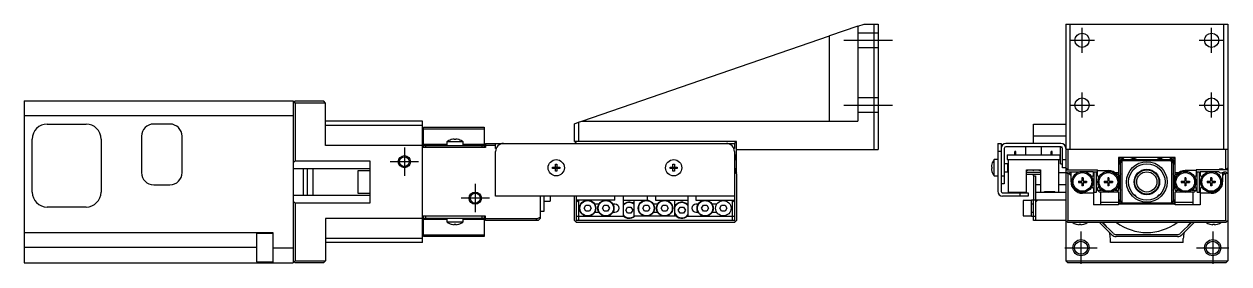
# Model space of a CAD drawing. Extents: x 0 to 637, y -8 to 568.
# Drawn here: x 339.3 to 636.8, y 259.5 to 318.7 of the extents above; entities that cross this region are included whole.
import ezdxf

# ---------------------------------------------------------------- set-up
doc = ezdxf.new("R2010")
doc.units = 0
doc.header["$LTSCALE"] = 0.5
doc.linetypes.add('CENTER', pattern=[50.8, 31.75, -6.35, 6.35, -6.35])
doc.linetypes.add('DASHED', pattern=[19.05, 12.7, -6.35])
for name, color, linetype in [('MSM_CENTER', 1, 'CENTER'), ('MSM_CONTINUOUS', 7, 'CONTINUOUS'), ('MSM_DASHED', 4, 'DASHED'), ('MSM_NARROW', 5, 'CONTINUOUS')]:
    doc.layers.add(name, color=color, linetype=linetype)

msp = doc.modelspace()

# ---------------------------------------------------------------- linework, layer by layer
at = {"layer": 'MSM_CENTER'}
for p, q in [((600.56, 311.64), (600.56, 317.84)), ((632.56, 311.64), (632.56, 317.84)), ((541.74, 314.74), (553.74, 314.74)), ((597.46, 314.74), (603.66, 314.74)), ((629.46, 314.74), (635.66, 314.74)), ((600.56, 295.64), (600.56, 301.84)), ((632.56, 295.64), (632.56, 301.84)), ((541.74, 298.74), (553.74, 298.74)), ((597.46, 298.74), (603.66, 298.74)), ((629.46, 298.74), (635.66, 298.74)), ((433.24, 288.24), (433.24, 281.24)), ((436.74, 284.74), (429.74, 284.74)), ((450.74, 279.24), (450.74, 272.24)), ((454.24, 275.74), (447.24, 275.74)), ((600.3, 267.48), (600.3, 259.48)), ((632.82, 267.48), (632.82, 259.48)), ((596.3, 263.48), (604.3, 263.48)), ((628.82, 263.48), (636.82, 263.48))]:
    msp.add_line(p, q, dxfattribs=at)
at = {"layer": 'MSM_CONTINUOUS'}
for p, q in [((545.24, 318.23), (546.74, 318.74)), ((546.74, 318.74), (550.24, 318.74)), ((549.24, 287.74), (549.24, 318.74)), ((550.24, 318.74), (550.24, 287.74)), ((596.56, 318.74), (636.56, 318.74)), ((596.56, 318.74), (596.56, 260.24)), ((597.56, 318.74), (597.56, 287.74)), ((635.56, 287.74), (635.56, 318.74)), ((636.56, 318.74), (636.56, 260.24)), ((477.04, 294.74), (538.24, 315.82)), ((545.24, 318.23), (538.24, 315.82)), ((538.24, 294.74), (538.24, 315.82)), ((545.24, 318.23), (545.24, 294.74)), ((339.34, 299.74), (405.74, 299.74)), ((339.34, 299.74), (339.34, 259.74)), ((405.74, 299.74), (405.74, 259.74)), ((406.24, 299.74), (405.74, 299.24)), ((405.99, 299.49), (406.24, 299.24)), ((406.24, 299.74), (413.24, 299.74)), ((413.74, 299.24), (406.24, 299.24)), ((406.24, 299.24), (406.24, 284.99)), ((413.74, 299.24), (413.24, 299.74)), ((413.74, 288.74), (413.74, 299.24)), ((405.74, 296.04), (339.34, 296.04)), ((437.74, 294.74), (413.74, 294.74)), ((437.74, 264.74), (437.74, 294.74)), ((476.24, 294.47), (477.04, 294.74)), ((477.04, 294.74), (545.24, 294.74)), ((345.04, 294.04), (354.64, 294.04)), ((375.34, 294.04), (371.34, 294.04)), ((413.74, 293.74), (437.74, 293.74)), ((437.94, 288.24), (437.94, 293.24)), ((437.94, 293.24), (452.94, 293.24)), ((452.94, 292.8), (437.94, 292.8)), ((452.94, 293.24), (452.94, 288.24)), ((475.24, 294.12), (476.24, 294.47)), ((475.24, 289.74), (475.24, 294.12)), ((476.24, 294.47), (476.24, 289.74)), ((588.56, 294.04), (596.56, 294.04)), ((588.56, 289.24), (588.56, 294.04)), ((341.34, 277.24), (341.34, 290.34)), ((358.34, 290.34), (358.34, 277.24)), ((368.34, 291.04), (368.34, 282.04)), ((378.34, 282.04), (378.34, 291.04)), ((437.74, 288.74), (413.74, 288.74)), ((437.94, 289.04), (443.74, 289.04)), ((437.94, 288.74), (452.94, 288.74)), ((438.44, 288.74), (438.44, 288.24)), ((447.74, 289.64), (443.74, 289.64)), ((443.74, 289.64), (443.74, 288.74)), ((444.81, 290.2), (444.79, 290.2)), ((445.54, 290.2), (445.54, 290.33)), ((445.94, 290.2), (445.54, 290.2)), ((445.94, 290.33), (445.94, 290.2)), ((446.69, 290.2), (446.67, 290.2)), ((447.74, 288.74), (447.74, 289.64)), ((447.74, 289.04), (452.94, 289.04)), ((452.44, 288.24), (452.44, 288.74)), ((453.24, 289.24), (453.24, 288.24)), ((453.24, 289.24), (514.74, 289.24)), ((455.74, 288.74), (453.24, 288.74)), ((455.74, 288.04), (455.74, 289.24)), ((515.24, 289.74), (475.24, 289.74)), ((475.74, 289.74), (475.24, 289.24)), ((475.74, 289.24), (475.49, 289.49)), ((515.24, 289.24), (514.74, 289.74)), ((514.99, 289.49), (514.74, 289.24)), ((514.74, 289.24), (514.74, 288.04)), ((515.24, 282.04), (515.24, 289.74)), ((579.76, 289.24), (580.56, 289.24)), ((579.76, 289.24), (579.76, 277.44)), ((580.56, 289.24), (580.56, 277.54)), ((595.36, 289.24), (581.76, 289.24)), ((596.56, 291.04), (588.56, 291.04)), ((453.24, 288.24), (437.74, 288.24)), ((455.91, 288.04), (455.74, 288.04)), ((455.74, 276.24), (455.74, 287.24)), ((514.74, 288.04), (514.57, 288.04)), ((514.74, 287.24), (514.74, 270.24)), ((514.74, 286.44), (515.04, 286.44)), ((515.04, 286.44), (515.04, 285.24)), ((515.24, 287.74), (550.24, 287.74)), ((580.56, 287.24), (579.76, 287.24)), ((581.36, 288.04), (581.36, 279.24)), ((595.36, 288.44), (581.76, 288.44)), ((582.06, 286.44), (582.06, 285.24)), ((582.06, 286.44), (595.06, 286.44)), ((584.18, 287.24), (583.93, 287.24)), ((583.93, 286.44), (583.93, 287.24)), ((584.18, 286.44), (584.18, 287.24)), ((586.56, 288.44), (586.56, 286.44)), ((590.56, 286.44), (590.56, 288.44)), ((592.93, 286.44), (592.93, 287.24)), ((593.18, 287.24), (592.93, 287.24)), ((593.18, 286.44), (593.18, 287.24)), ((595.06, 286.44), (595.06, 285.24)), ((595.26, 284.24), (595.26, 288.24)), ((595.71, 288.24), (595.26, 288.24)), ((595.76, 283.24), (595.76, 288.04)), ((636.56, 287.74), (596.56, 287.74)), ((597.06, 287.74), (597.06, 282.74)), ((623.56, 285.74), (609.56, 285.74)), ((609.56, 285.74), (609.56, 280.46)), ((623.56, 280.46), (623.56, 285.74)), ((636.06, 282.74), (636.06, 287.74)), ((406.24, 284.99), (405.74, 284.49)), ((424.74, 282.99), (405.74, 282.99)), ((406.24, 284.99), (424.74, 284.99)), ((408.24, 282.99), (408.24, 276.49)), ((409.24, 282.99), (409.24, 276.49)), ((410.74, 276.49), (410.74, 282.99)), ((424.74, 284.99), (424.74, 274.49)), ((469.85, 283.06), (469.85, 283.42)), ((469.85, 283.42), (470.56, 283.42)), ((470.56, 283.06), (469.85, 283.06)), ((470.56, 284.13), (470.92, 284.13)), ((470.56, 283.42), (470.56, 284.13)), ((470.57, 283.41), (470.56, 283.42)), ((470.57, 283.07), (470.56, 283.06)), ((470.56, 282.36), (470.56, 283.06)), ((470.57, 283.07), (470.57, 283.41)), ((470.57, 283.41), (470.91, 283.41)), ((470.91, 283.07), (470.57, 283.07)), ((470.91, 283.41), (470.92, 283.42)), ((470.91, 283.41), (470.91, 283.07)), ((470.91, 283.07), (470.92, 283.06)), ((470.92, 284.13), (470.92, 283.42)), ((470.92, 283.42), (471.63, 283.42)), ((470.92, 283.06), (470.92, 282.36)), ((471.63, 283.06), (470.92, 283.06)), ((471.63, 283.42), (471.63, 283.06)), ((498.85, 283.06), (498.85, 283.42)), ((498.85, 283.42), (499.56, 283.42)), ((499.56, 283.06), (498.85, 283.06)), ((499.56, 284.13), (499.92, 284.13)), ((499.56, 283.42), (499.56, 284.13)), ((499.57, 283.41), (499.56, 283.42)), ((499.57, 283.07), (499.56, 283.06)), ((499.56, 282.36), (499.56, 283.06)), ((499.57, 283.07), (499.57, 283.41)), ((499.57, 283.41), (499.91, 283.41)), ((499.91, 283.07), (499.57, 283.07)), ((499.91, 283.41), (499.92, 283.42)), ((499.91, 283.41), (499.91, 283.07)), ((499.91, 283.07), (499.92, 283.06)), ((499.92, 284.13), (499.92, 283.42)), ((499.92, 283.42), (500.63, 283.42)), ((499.92, 283.06), (499.92, 282.36)), ((500.63, 283.06), (499.92, 283.06)), ((500.63, 283.42), (500.63, 283.06)), ((514.74, 285.24), (515.04, 285.24)), ((514.74, 283.24), (515.24, 282.74)), ((515.24, 282.74), (514.74, 282.74)), ((578.17, 283.42), (578.29, 283.42)), ((578.29, 283.06), (578.17, 283.06)), ((578.29, 284.13), (578.29, 284.13)), ((578.29, 283.42), (578.29, 283.06)), ((578.86, 281.24), (578.86, 285.24)), ((579.76, 285.24), (578.86, 285.24)), ((582.26, 284.24), (581.36, 284.24)), ((582.06, 285.24), (595.06, 285.24)), ((582.26, 282.24), (582.26, 284.24)), ((582.31, 284.19), (582.26, 284.24)), ((582.31, 285.24), (582.31, 277.24)), ((586.81, 282.74), (590.31, 282.74)), ((586.81, 277.24), (586.81, 282.74)), ((590.31, 282.74), (590.31, 277.24)), ((594.81, 277.24), (594.81, 285.24)), ((595.26, 284.24), (595.76, 284.24)), ((595.76, 285.24), (596.56, 285.24)), ((596.56, 283.24), (595.76, 283.24)), ((596.56, 283.24), (597.06, 282.74)), ((596.56, 282.74), (604.36, 282.74)), ((604.36, 281.29), (604.36, 282.74)), ((610.06, 284.44), (610.86, 285.24)), ((610.06, 275.04), (610.06, 284.44)), ((610.36, 284.74), (610.36, 274.74)), ((622.56, 284.94), (610.56, 284.94)), ((610.86, 285.24), (622.26, 285.24)), ((622.26, 285.24), (622.56, 284.94)), ((622.76, 284.74), (622.56, 284.94)), ((622.76, 274.74), (622.76, 284.74)), ((622.76, 284.74), (623.06, 284.44)), ((623.06, 284.44), (623.06, 275.04)), ((636.56, 282.74), (628.76, 282.74)), ((628.76, 282.74), (628.76, 281.29)), ((636.06, 282.74), (636.56, 283.24)), ((421.74, 282.49), (421.74, 276.99)), ((424.74, 282.49), (421.74, 282.49)), ((470.92, 282.36), (470.56, 282.36)), ((499.92, 282.36), (499.56, 282.36)), ((515.24, 282.54), (514.74, 282.54)), ((514.84, 282.34), (514.74, 282.34)), ((515.24, 281.74), (514.74, 282.24)), ((514.99, 281.99), (514.74, 281.74)), ((514.84, 282.14), (514.84, 282.34)), ((515.14, 282.04), (515.14, 281.84)), ((515.24, 282.04), (515.14, 281.94)), ((515.24, 281.74), (515.24, 270.24)), ((578.29, 282.36), (578.29, 282.35)), ((578.86, 281.24), (579.76, 281.24)), ((580.56, 281.24), (581.36, 281.24)), ((581.36, 282.24), (582.26, 282.24)), ((582.26, 282.24), (582.31, 282.29)), ((590.31, 282.04), (586.81, 282.04)), ((590.31, 281.54), (586.81, 281.54)), ((588.56, 281.24), (588.56, 281.54)), ((588.56, 281.24), (589.06, 281.24)), ((588.56, 281.24), (588.56, 275.24)), ((589.06, 281.24), (589.06, 270.24)), ((594.81, 282.04), (596.56, 282.04)), ((597.06, 282.24), (596.56, 281.74)), ((597.06, 281.74), (596.81, 281.99)), ((597.06, 282.24), (599.95, 282.24)), ((597.36, 281.74), (597.06, 281.74)), ((597.06, 281.74), (597.06, 270.24)), ((597.86, 282.1), (597.36, 281.74)), ((597.36, 281.74), (597.86, 281.24)), ((597.86, 279.74), (597.86, 282.24)), ((599.66, 279.89), (600.45, 279.89)), ((599.66, 279.89), (599.66, 279.6)), ((600.19, 279.89), (600.19, 279.6)), ((600.8, 280.74), (600.51, 280.74)), ((600.51, 280.74), (600.51, 279.95)), ((600.51, 280.21), (600.8, 280.21)), ((600.8, 280.74), (600.8, 279.95)), ((600.86, 279.89), (601.66, 279.89)), ((601.13, 279.6), (601.13, 279.89)), ((603.36, 282.24), (601.37, 282.24)), ((601.66, 279.89), (601.66, 279.6)), ((603.1, 281.14), (603.36, 281.29)), ((603.36, 281.29), (603.36, 282.24)), ((603.56, 277.24), (603.56, 282.24)), ((603.56, 282.24), (604.16, 282.24)), ((604.16, 277.24), (604.16, 282.24)), ((604.36, 282.54), (607.06, 282.54)), ((604.36, 281.29), (604.58, 281.16)), ((606.06, 279.89), (606.85, 279.89)), ((606.06, 279.89), (606.06, 279.6)), ((606.59, 279.89), (606.59, 279.6)), ((607.2, 280.74), (606.91, 280.74)), ((606.91, 280.74), (606.91, 279.95)), ((606.91, 280.21), (607.2, 280.21)), ((607.2, 280.74), (607.2, 279.95)), ((607.26, 279.89), (608.06, 279.89)), ((607.53, 279.6), (607.53, 279.89)), ((608.06, 279.89), (608.06, 279.6)), ((608.66, 282.04), (609.56, 282.04)), ((609.56, 281.54), (609.2, 281.54)), ((623.56, 282.04), (624.46, 282.04)), ((623.92, 281.54), (623.56, 281.54)), ((625.06, 279.89), (625.85, 279.89)), ((625.06, 279.89), (625.06, 279.6)), ((625.59, 279.89), (625.59, 279.6)), ((626.2, 280.74), (625.91, 280.74)), ((625.91, 280.74), (625.91, 279.95)), ((625.91, 280.21), (626.2, 280.21)), ((628.76, 282.54), (626.06, 282.54)), ((626.2, 280.74), (626.2, 279.95)), ((626.26, 279.89), (627.06, 279.89)), ((626.53, 279.6), (626.53, 279.89)), ((627.06, 279.89), (627.06, 279.6)), ((628.76, 281.29), (628.54, 281.16)), ((628.96, 277.24), (628.96, 282.24)), ((628.96, 282.24), (629.56, 282.24)), ((629.56, 277.24), (629.56, 282.24)), ((631.75, 282.24), (629.76, 282.24)), ((629.76, 282.24), (629.76, 281.29)), ((629.76, 281.29), (630.02, 281.14)), ((631.46, 279.89), (632.25, 279.89)), ((631.46, 279.89), (631.46, 279.6)), ((631.99, 279.89), (631.99, 279.6)), ((632.6, 280.74), (632.31, 280.74)), ((632.31, 280.74), (632.31, 279.95)), ((632.31, 280.21), (632.6, 280.21)), ((632.6, 280.74), (632.6, 279.95)), ((632.66, 279.89), (633.46, 279.89)), ((632.93, 279.6), (632.93, 279.89)), ((634.3, 282.24), (633.17, 282.24)), ((633.46, 279.89), (633.46, 279.6)), ((635.26, 282.04), (635.31, 282.06)), ((635.26, 282.04), (635.26, 279.74)), ((635.26, 281.24), (635.76, 281.74)), ((635.76, 281.74), (635.31, 282.06)), ((635.62, 282.24), (636.06, 282.24)), ((636.06, 281.74), (635.76, 281.74)), ((636.06, 282.24), (636.56, 281.74)), ((636.31, 281.99), (636.06, 281.74)), ((636.06, 270.24), (636.06, 281.74)), ((371.34, 279.04), (375.34, 279.04)), ((421.74, 276.99), (424.74, 276.99)), ((581.36, 279.24), (580.56, 279.24)), ((581.06, 277.04), (587.26, 277.04)), ((582.31, 277.24), (586.81, 277.24)), ((585.26, 276.24), (585.26, 277.04)), ((587.26, 277.04), (587.26, 276.24)), ((590.31, 279.04), (589.06, 279.04)), ((589.06, 277.24), (596.56, 277.24)), ((591.31, 277.34), (593.81, 277.34)), ((591.31, 277.24), (591.31, 277.34)), ((592.11, 277.34), (592.11, 277.24)), ((592.48, 277.34), (592.48, 277.24)), ((592.63, 277.34), (592.63, 277.24)), ((593.01, 277.34), (593.01, 277.24)), ((593.81, 277.24), (593.81, 277.34)), ((596.56, 279.04), (594.81, 279.04)), ((599.66, 279.6), (600.45, 279.6)), ((600.51, 279.54), (600.51, 278.74)), ((600.51, 279.27), (600.8, 279.27)), ((600.8, 278.74), (600.51, 278.74)), ((603.36, 276.94), (600.66, 276.94)), ((600.8, 279.54), (600.8, 278.74)), ((600.86, 279.6), (601.66, 279.6)), ((603.36, 278.19), (603.1, 278.34)), ((603.36, 278.19), (603.36, 274.04)), ((603.56, 277.24), (604.16, 277.24)), ((604.66, 278.36), (604.36, 278.19)), ((604.36, 277.74), (604.36, 278.19)), ((604.36, 277.74), (605.4, 277.74)), ((604.86, 277.24), (604.36, 277.74)), ((606.35, 277.24), (604.86, 277.24)), ((605.11, 277.24), (605.11, 274.04)), ((606.06, 279.6), (606.85, 279.6)), ((606.91, 279.54), (606.91, 278.74)), ((606.91, 279.27), (607.2, 279.27)), ((607.2, 278.74), (606.91, 278.74)), ((607.2, 279.54), (607.2, 278.74)), ((607.26, 279.6), (608.06, 279.6)), ((609.61, 277.24), (607.77, 277.24)), ((608.72, 277.74), (609.56, 277.74)), ((609.56, 277.74), (609.06, 277.24)), ((609.56, 279.03), (609.56, 277.74)), ((609.61, 274.24), (609.61, 277.24)), ((625.35, 277.24), (623.51, 277.24)), ((623.51, 277.24), (623.51, 274.24)), ((623.56, 277.74), (623.56, 279.03)), ((623.56, 277.74), (624.4, 277.74)), ((624.06, 277.24), (623.56, 277.74)), ((625.06, 279.6), (625.85, 279.6)), ((625.91, 279.54), (625.91, 278.74)), ((625.91, 279.27), (626.2, 279.27)), ((626.2, 278.74), (625.91, 278.74)), ((626.2, 279.54), (626.2, 278.74)), ((626.26, 279.6), (627.06, 279.6)), ((628.26, 277.24), (626.77, 277.24)), ((627.72, 277.74), (628.76, 277.74)), ((628.01, 274.04), (628.01, 277.24)), ((628.76, 277.74), (628.26, 277.24)), ((628.46, 278.36), (628.76, 278.19)), ((628.76, 278.19), (628.76, 277.74)), ((628.96, 277.24), (629.56, 277.24)), ((630.02, 278.34), (629.76, 278.19)), ((629.76, 278.19), (629.76, 274.04)), ((632.46, 276.94), (629.76, 276.94)), ((631.46, 279.6), (632.25, 279.6)), ((632.31, 279.54), (632.31, 278.74)), ((632.31, 279.27), (632.6, 279.27)), ((632.6, 278.74), (632.31, 278.74)), ((632.6, 279.54), (632.6, 278.74)), ((632.66, 279.6), (633.46, 279.6)), ((405.74, 276.49), (424.74, 276.49)), ((405.74, 274.99), (406.24, 274.49)), ((406.24, 274.49), (406.24, 260.24)), ((424.74, 274.49), (406.24, 274.49)), ((514.74, 276.24), (455.74, 276.24)), ((466.74, 276.24), (466.74, 270.74)), ((467.74, 272.49), (467.74, 276.24)), ((467.74, 274.99), (469.24, 274.99)), ((469.24, 276.24), (469.24, 274.99)), ((475.24, 270.24), (475.24, 276.24)), ((475.74, 270.24), (475.74, 276.24)), ((485.24, 275.24), (475.74, 275.24)), ((475.74, 274.74), (476.24, 275.24)), ((476.24, 275.24), (476.24, 270.24)), ((477.63, 273.24), (478.06, 273.99)), ((478.06, 273.99), (478.92, 273.99)), ((478.92, 273.99), (479.36, 273.24)), ((481.26, 274.24), (480.22, 274.24)), ((482.13, 273.24), (482.56, 273.99)), ((482.56, 273.99), (483.42, 273.99)), ((483.42, 273.99), (483.86, 273.24)), ((485.24, 274.24), (484.72, 274.24)), ((485.24, 275.24), (485.24, 276.24)), ((487.24, 276.24), (487.24, 271.24)), ((487.24, 275.24), (493.24, 275.24)), ((489.94, 271.24), (489.94, 275.24)), ((492.13, 273.24), (492.56, 273.99)), ((492.56, 273.99), (493.42, 273.99)), ((493.24, 275.24), (493.24, 276.24)), ((493.42, 273.99), (493.86, 273.24)), ((495.76, 274.24), (494.72, 274.24)), ((495.24, 276.24), (495.24, 275.24)), ((495.24, 275.24), (503.24, 275.24)), ((496.63, 273.24), (497.06, 273.99)), ((497.06, 273.99), (497.92, 273.99)), ((497.92, 273.99), (498.36, 273.24)), ((499.94, 275.24), (499.94, 271.24)), ((503.24, 276.24), (503.24, 271.24)), ((505.24, 276.24), (505.24, 275.24)), ((505.24, 275.24), (514.74, 275.24)), ((505.76, 274.24), (505.24, 274.24)), ((506.63, 273.24), (507.06, 273.99)), ((507.06, 273.99), (507.92, 273.99)), ((507.92, 273.99), (508.36, 273.24)), ((510.38, 274.24), (509.22, 274.24)), ((511.13, 273.24), (511.56, 273.99)), ((511.56, 273.99), (512.42, 273.99)), ((512.42, 273.99), (512.86, 273.24)), ((514.24, 270.24), (514.24, 275.24)), ((514.24, 275.24), (514.74, 274.74)), ((587.26, 276.24), (580.96, 276.24)), ((586.06, 275.14), (586.06, 271.34)), ((588.06, 275.14), (586.06, 275.14)), ((588.06, 271.24), (588.06, 275.24)), ((596.56, 275.24), (588.06, 275.24)), ((588.56, 274.24), (588.06, 274.24)), ((588.56, 271.24), (588.56, 275.24)), ((589.06, 274.74), (589.56, 275.24)), ((609.56, 274.04), (603.36, 274.04)), ((605.11, 274.74), (609.61, 274.74)), ((609.56, 274.04), (609.56, 274.24)), ((623.56, 274.24), (609.56, 274.24)), ((610.86, 274.24), (610.06, 275.04)), ((610.56, 274.54), (622.56, 274.54)), ((613.4, 276.54), (613.58, 276.54)), ((613.81, 276.32), (613.58, 276.54)), ((613.81, 276.32), (613.64, 276.32)), ((613.81, 276.18), (613.81, 276.32)), ((613.81, 276.18), (613.81, 276.18)), ((619.53, 276.54), (619.31, 276.32)), ((619.48, 276.32), (619.31, 276.32)), ((619.31, 276.32), (619.31, 276.18)), ((619.31, 276.18), (619.31, 276.18)), ((619.53, 276.54), (619.72, 276.54)), ((622.56, 274.54), (622.26, 274.24)), ((622.56, 274.54), (622.76, 274.74)), ((623.06, 275.04), (622.76, 274.74)), ((623.51, 274.74), (628.01, 274.74)), ((623.56, 274.04), (623.56, 274.24)), ((629.76, 274.04), (623.56, 274.04)), ((354.64, 273.54), (345.04, 273.54)), ((437.74, 270.74), (413.74, 270.74)), ((413.74, 270.74), (413.74, 260.24)), ((453.24, 271.24), (437.74, 271.24)), ((437.94, 266.24), (437.94, 271.24)), ((452.94, 270.74), (437.94, 270.74)), ((438.44, 271.24), (438.44, 270.74)), ((443.74, 270.74), (443.74, 269.84)), ((447.74, 269.84), (447.74, 270.74)), ((452.44, 270.74), (452.44, 271.24)), ((452.94, 271.24), (452.94, 266.24)), ((453.24, 270.24), (453.24, 271.24)), ((453.24, 270.74), (466.13, 270.74)), ((465.63, 270.24), (466.13, 270.74)), ((466.13, 270.74), (466.74, 271.05)), ((466.74, 270.74), (466.24, 270.24)), ((466.74, 272.49), (467.74, 272.49)), ((475.74, 271.24), (487.42, 271.24)), ((478.06, 272.49), (477.63, 273.24)), ((478.92, 272.49), (478.06, 272.49)), ((479.36, 273.24), (478.92, 272.49)), ((480.22, 272.24), (481.26, 272.24)), ((482.56, 272.49), (482.13, 273.24)), ((483.42, 272.49), (482.56, 272.49)), ((483.86, 273.24), (483.42, 272.49)), ((484.72, 272.24), (485.24, 272.24)), ((487.88, 272.74), (488.31, 273.49)), ((488.31, 271.99), (487.88, 272.74)), ((488.31, 273.49), (489.17, 273.49)), ((489.17, 271.99), (488.31, 271.99)), ((489.17, 273.49), (489.61, 272.74)), ((489.61, 272.74), (489.17, 271.99)), ((500.42, 271.24), (489.94, 271.24)), ((492.56, 272.49), (492.13, 273.24)), ((493.42, 272.49), (492.56, 272.49)), ((493.86, 273.24), (493.42, 272.49)), ((494.72, 272.24), (495.76, 272.24)), ((497.06, 272.49), (496.63, 273.24)), ((497.92, 272.49), (497.06, 272.49)), ((498.36, 273.24), (497.92, 272.49)), ((500.88, 272.74), (501.31, 273.49)), ((501.31, 271.99), (500.88, 272.74)), ((501.31, 273.49), (502.17, 273.49)), ((502.17, 271.99), (501.31, 271.99)), ((502.17, 273.49), (502.61, 272.74)), ((502.61, 272.74), (502.17, 271.99)), ((503.06, 271.24), (514.74, 271.24)), ((505.24, 272.24), (505.76, 272.24)), ((507.06, 272.49), (506.63, 273.24)), ((507.92, 272.49), (507.06, 272.49)), ((508.36, 273.24), (507.92, 272.49)), ((509.22, 272.24), (510.38, 272.24)), ((511.56, 272.49), (511.13, 273.24)), ((512.42, 272.49), (511.56, 272.49)), ((512.86, 273.24), (512.42, 272.49)), ((586.06, 271.34), (588.06, 271.34)), ((588.06, 272.24), (588.56, 272.24)), ((588.06, 271.24), (589.06, 271.24)), ((588.56, 270.24), (588.56, 271.24)), ((443.74, 270.45), (437.94, 270.45)), ((443.74, 269.84), (447.74, 269.84)), ((444.79, 269.29), (444.81, 269.29)), ((445.54, 269.29), (445.94, 269.29)), ((445.54, 269.16), (445.54, 269.29)), ((445.94, 269.29), (445.94, 269.16)), ((446.67, 269.29), (446.69, 269.29)), ((452.94, 270.45), (447.74, 270.45)), ((466.24, 270.24), (453.24, 270.24)), ((475.24, 270.24), (475.74, 269.74)), ((475.49, 269.99), (475.74, 270.24)), ((514.74, 270.24), (475.74, 270.24)), ((514.74, 269.74), (475.74, 269.74)), ((514.74, 270.24), (514.99, 269.99)), ((514.74, 269.74), (515.24, 270.24)), ((596.56, 270.24), (588.56, 270.24)), ((596.56, 270.24), (597.06, 269.74)), ((596.81, 269.99), (597.06, 270.24)), ((597.06, 270.24), (636.06, 270.24)), ((636.06, 269.74), (597.06, 269.74)), ((599.11, 269.29), (599.13, 269.29)), ((599.86, 269.29), (600.26, 269.29)), ((599.86, 269.16), (599.86, 269.29)), ((600.26, 269.29), (600.26, 269.16)), ((600.99, 269.29), (601.01, 269.29)), ((607.91, 266.68), (604.85, 269.74)), ((605.56, 269.74), (608.27, 267.04)), ((624.85, 267.04), (627.56, 269.74)), ((628.27, 269.74), (625.21, 266.68)), ((632.11, 269.29), (632.13, 269.29)), ((632.86, 269.29), (633.26, 269.29)), ((632.86, 269.16), (632.86, 269.29)), ((633.26, 269.29), (633.26, 269.16)), ((633.99, 269.29), (634.01, 269.29)), ((636.56, 270.24), (636.06, 269.74)), ((636.06, 270.24), (636.31, 269.99)), ((339.34, 267.23), (400.74, 267.23)), ((396.74, 266.98), (396.74, 259.98)), ((400.74, 266.98), (396.74, 266.98)), ((400.74, 267.23), (400.74, 259.74)), ((437.74, 265.74), (413.74, 265.74)), ((437.94, 266.68), (452.94, 266.68)), ((452.94, 266.24), (437.94, 266.24)), ((607.56, 264.74), (607.56, 265.74)), ((608.97, 266.74), (624.15, 266.74)), ((624.15, 266.24), (608.97, 266.24)), ((625.56, 264.74), (625.56, 265.74)), ((396.74, 263.53), (339.34, 263.53)), ((400.74, 263.44), (405.74, 263.44)), ((437.74, 264.74), (413.74, 264.74)), ((625.56, 264.74), (607.56, 264.74)), ((339.34, 259.74), (405.74, 259.74)), ((396.74, 259.98), (400.74, 259.98)), ((406.24, 259.74), (405.74, 260.24)), ((406.24, 260.24), (405.99, 259.99)), ((406.24, 260.24), (413.74, 260.24)), ((413.24, 259.74), (406.24, 259.74)), ((413.24, 259.74), (413.74, 260.24)), ((596.56, 260.24), (636.56, 260.24)), ((597.06, 259.74), (596.56, 260.24)), ((636.06, 259.74), (597.06, 259.74)), ((636.56, 260.24), (636.06, 259.74))]:
    msp.add_line(p, q, dxfattribs=at)
for centre, radius in [((600.56, 314.74), 1.75), ((632.56, 314.74), 1.75), ((600.56, 298.74), 1.75), ((632.56, 298.74), 1.75), ((433.24, 284.74), 1.23), ((470.74, 283.24), 2), ((499.74, 283.24), 2), ((616.56, 279.74), 5), ((616.56, 279.74), 4.5), ((616.56, 279.74), 3.15), ((616.56, 279.74), 3), ((600.66, 279.74), 2.6), ((600.66, 279.74), 2.3), ((607.06, 279.74), 2.6), ((607.06, 279.74), 2.3), ((626.06, 279.74), 2.6), ((626.06, 279.74), 2.3), ((632.46, 279.74), 2.6), ((632.46, 279.74), 2.3), ((450.74, 275.74), 1.23), ((478.49, 273.24), 2), ((478.49, 273.24), 1.9), ((482.99, 273.24), 2), ((482.99, 273.24), 1.9), ((492.99, 273.24), 2), ((492.99, 273.24), 1.9), ((497.49, 273.24), 2), ((497.49, 273.24), 1.9), ((507.49, 273.24), 2), ((507.49, 273.24), 1.9), ((511.99, 273.24), 1.9), ((600.3, 263.48), 1.62), ((632.82, 263.48), 1.62)]:
    msp.add_circle(centre, radius, dxfattribs=at)
for centre, radius, start, end in [((345.04, 290.34), 3.7, 90, 180), ((354.64, 290.34), 3.7, 0, 90), ((371.34, 291.04), 3, 90, 180), ((375.34, 291.04), 3, 0, 90), ((445.74, 287.14), 3.2, 107.27, 128.6822), ((445.74, 287.14), 3.19, 93.5903, 106.9053), ((445.74, 287.14), 3.19, 73.0947, 86.4096), ((445.74, 287.14), 3.2, 51.3178, 72.73), ((457.74, 287.24), 2, 90, 180), ((512.74, 287.24), 2, 0, 90), ((581.76, 288.04), 1.2, 90, 180), ((595.36, 288.04), 1.2, 0, 90), ((581.76, 288.04), 0.4, 90, 180), ((595.36, 288.04), 0.4, 0, 90), ((616.56, 279.74), 8.2, 132.9703, 148.6119), ((616.56, 279.74), 9, 138.1897, 141.0576), ((616.56, 279.74), 8.8, 137.0141, 142.6982), ((616.56, 279.74), 8.5, 135.0991, 145.4397), ((616.56, 279.74), 6.8, 118.0725, 126.0189), ((616.56, 279.74), 6.5, 112.6199, 122.2042), ((616.56, 279.74), 6.5, 57.7958, 67.3801), ((616.56, 279.74), 6.8, 53.9811, 61.9275), ((616.56, 279.74), 8.2, 31.3881, 47.0297), ((616.56, 279.74), 8.5, 34.5603, 44.9009), ((616.56, 279.74), 8.8, 37.3018, 42.9859), ((616.56, 279.74), 9, 38.9424, 41.8103), ((581.36, 283.24), 3.19, 163.8933, 176.7703), ((581.36, 283.24), 3.19, 183.2297, 196.1067), ((581.36, 283.24), 3.2, 141.3178, 163.8775), ((587.06, 282.84), 0.25, 203.5782, 336.4218), ((588.56, 282.84), 0.25, 203.5782, 336.4218), ((590.06, 282.84), 0.25, 203.5782, 336.4218), ((611.79, 284.52), 1.67, 25.823, 29.2973), ((611.79, 284.52), 1.9, 22.4977, 29.3427), ((611.79, 284.52), 1.98, 21.588, 29.3033), ((634.96, 281.99), 1, 48.5904, 131.4096), ((371.34, 282.04), 3, 180, 270), ((375.34, 282.04), 3, 270, 0), ((514.84, 282.04), 0.3, 0, 90), ((581.36, 283.24), 3.2, 196.1225, 218.6822), ((600.66, 279.74), 2.8, 180, 270), ((600.45, 279.95), 0.06, 270, 0), ((600.86, 279.95), 0.06, 180, 270), ((603.86, 279.74), 1.59, 100.8931, 126.1972), ((603.97, 279.63), 1.75, 120, 127.006), ((603.86, 279.74), 1.59, 53.8028, 79.1069), ((603.74, 279.63), 1.75, 52.994, 61.3783), ((606.85, 279.95), 0.06, 270, 0), ((607.06, 279.74), 2.8, 40.0052, 90), ((607.26, 279.95), 0.06, 180, 270), ((616.56, 279.74), 6.8, 162.9174, 197.0826), ((616.56, 279.74), 6.8, 342.9174, 17.0826), ((626.06, 279.74), 2.8, 90, 139.9948), ((625.85, 279.95), 0.06, 270, 0), ((626.26, 279.95), 0.06, 180, 270), ((629.26, 279.74), 1.59, 100.8931, 126.1972), ((629.37, 279.63), 1.75, 118.6217, 127.006), ((629.26, 279.74), 1.59, 53.8028, 79.1069), ((629.14, 279.63), 1.75, 52.994, 60), ((632.25, 279.95), 0.06, 270, 0), ((632.46, 279.74), 2.8, 270, 0), ((632.66, 279.95), 0.06, 180, 270), ((634.96, 282.99), 1, 228.5904, 287.4576), ((634.96, 282.99), 1, 290.7669, 311.4096), ((345.04, 277.24), 3.7, 180, 270), ((354.64, 277.24), 3.7, 270, 0), ((580.96, 277.44), 1.2, 180, 270), ((581.06, 277.54), 0.5, 180, 270), ((600.45, 279.54), 0.06, 0, 90), ((600.86, 279.54), 0.06, 90, 180), ((603.97, 279.86), 1.75, 232.994, 240), ((603.86, 279.74), 1.59, 233.8028, 259.1069), ((603.86, 279.74), 1.59, 280.8931, 306.1972), ((603.74, 279.86), 1.75, 301.3783, 307.006), ((606.85, 279.54), 0.06, 0, 90), ((607.26, 279.54), 0.06, 90, 180), ((625.85, 279.54), 0.06, 0, 90), ((626.26, 279.54), 0.06, 90, 180), ((629.37, 279.86), 1.75, 232.994, 238.6217), ((629.26, 279.74), 1.59, 233.8028, 259.1069), ((629.26, 279.74), 1.59, 280.8931, 306.1972), ((629.14, 279.86), 1.75, 300, 307.006), ((632.25, 279.54), 0.06, 0, 90), ((632.66, 279.54), 0.06, 90, 180), ((485.24, 273.24), 1, 270, 90), ((488.74, 272.74), 2, 53.1301, 138.5904), ((488.74, 272.74), 1.9, 50.8333, 142.1363), ((501.74, 272.74), 2, 41.4096, 154.1581), ((501.74, 272.74), 1.9, 37.8636, 161.3283), ((505.24, 273.24), 1, 90, 270), ((616.56, 279.74), 8.2, 212.0526, 222.1236), ((616.56, 279.74), 8.5, 215.1501, 220.3202), ((616.56, 279.74), 8.8, 217.8357, 218.6822), ((616.56, 279.74), 8.2, 317.8764, 327.9474), ((616.56, 279.74), 8.5, 319.6798, 324.8499), ((616.56, 279.74), 8.8, 321.3178, 322.1643), ((488.74, 272.74), 1.9, 217.8636, 309.1667), ((488.74, 272.74), 2, 221.4096, 311.4096), ((491.94, 273.24), 1, 154.6316, 205.3684), ((501.74, 272.74), 1.9, 198.6717, 322.1364), ((501.74, 272.74), 2, 205.8419, 318.5904), ((445.74, 272.34), 3.2, 231.3178, 252.73), ((445.74, 272.34), 3.19, 253.0947, 266.4097), ((445.74, 272.34), 3.19, 273.5904, 286.9053), ((445.74, 272.34), 3.2, 287.27, 308.6822), ((600.06, 272.34), 3.2, 234.3409, 252.73), ((600.06, 272.34), 3.19, 253.0947, 266.4097), ((600.06, 272.34), 3.19, 273.5904, 286.9053), ((600.06, 272.34), 3.2, 287.27, 305.6591), ((602.56, 265.74), 5, 36.8699, 53.1301), ((616.56, 279.74), 12.5, 233.1301, 306.8699), ((630.56, 265.74), 5, 126.8699, 143.1301), ((633.06, 272.34), 3.2, 234.3409, 252.73), ((633.06, 272.34), 3.19, 253.0947, 266.4097), ((633.06, 272.34), 3.19, 273.5904, 286.9053), ((633.06, 272.34), 3.2, 287.27, 305.6591), ((602.56, 265.74), 5, 0, 17.8669), ((608.97, 267.74), 1.5, 225, 270), ((608.97, 267.74), 1, 225, 270), ((624.15, 267.74), 1, 270, 315), ((624.15, 267.74), 1.5, 270, 315), ((630.56, 265.74), 5, 162.1331, 180)]:
    msp.add_arc(centre, radius, start, end, dxfattribs=at)
at = {"layer": 'MSM_DASHED'}
for p, q in [((550.24, 316.49), (545.24, 316.49)), ((545.24, 312.99), (550.24, 312.99)), ((550.24, 300.49), (545.24, 300.49)), ((545.24, 296.99), (550.24, 296.99))]:
    msp.add_line(p, q, dxfattribs=at)
at = {"layer": 'MSM_NARROW'}
for p, q in [((613.81, 276.18), (613.81, 276.18)), ((619.31, 276.18), (619.31, 276.18))]:
    msp.add_line(p, q, dxfattribs=at)
for centre, radius in [((433.24, 284.74), 1.5), ((616.56, 279.74), 2.5), ((450.74, 275.74), 1.5), ((600.3, 263.48), 2), ((632.82, 263.48), 2)]:
    msp.add_circle(centre, radius, dxfattribs=at)

doc.saveas('drawing.dxf')
